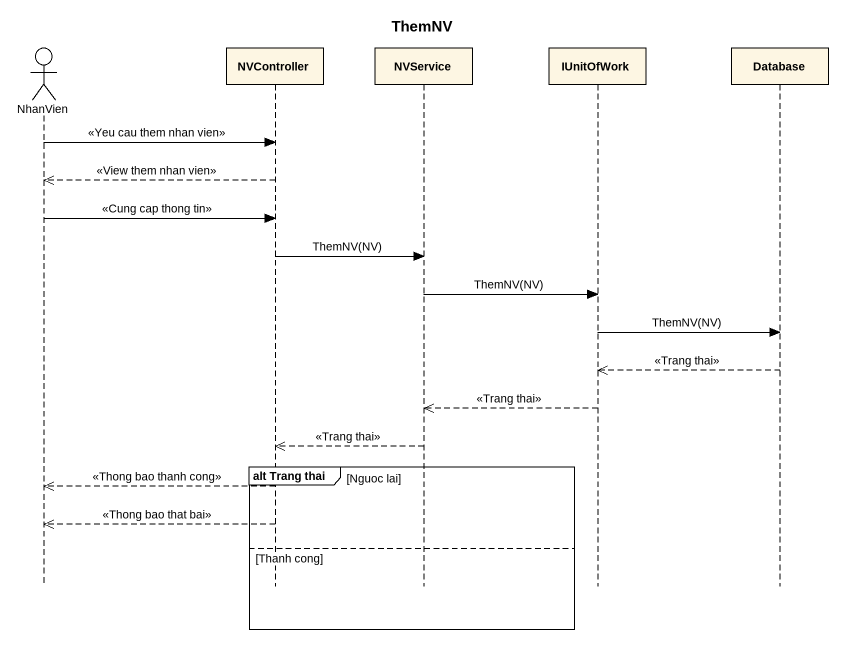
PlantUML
@startuml
title ThemNV
hide footbox
actor NhanVien
participant NVController
participant NVService
participant IUnitOfWork
participant "Database" as Database_

NhanVien -> NVController : <<Yeu cau them nhan vien>>
NVController -->> NhanVien : <<View them nhan vien>>
NhanVien -> NVController : <<Cung cap thong tin>>
NVController -> NVService : ThemNV(NV)
NVService -> IUnitOfWork : ThemNV(NV)
IUnitOfWork -> Database_ : ThemNV(NV)
Database_ -->> IUnitOfWork : <<Trang thai>>
IUnitOfWork -->> NVService : <<Trang thai>>
NVService -->> NVController : <<Trang thai>>
group alt Trang thai [Nguoc lai]
  NVController -->> NhanVien : <<Thong bao thanh cong>>
  NVController -->> NhanVien : <<Thong bao that bai>>
else Thanh cong
end
@enduml
